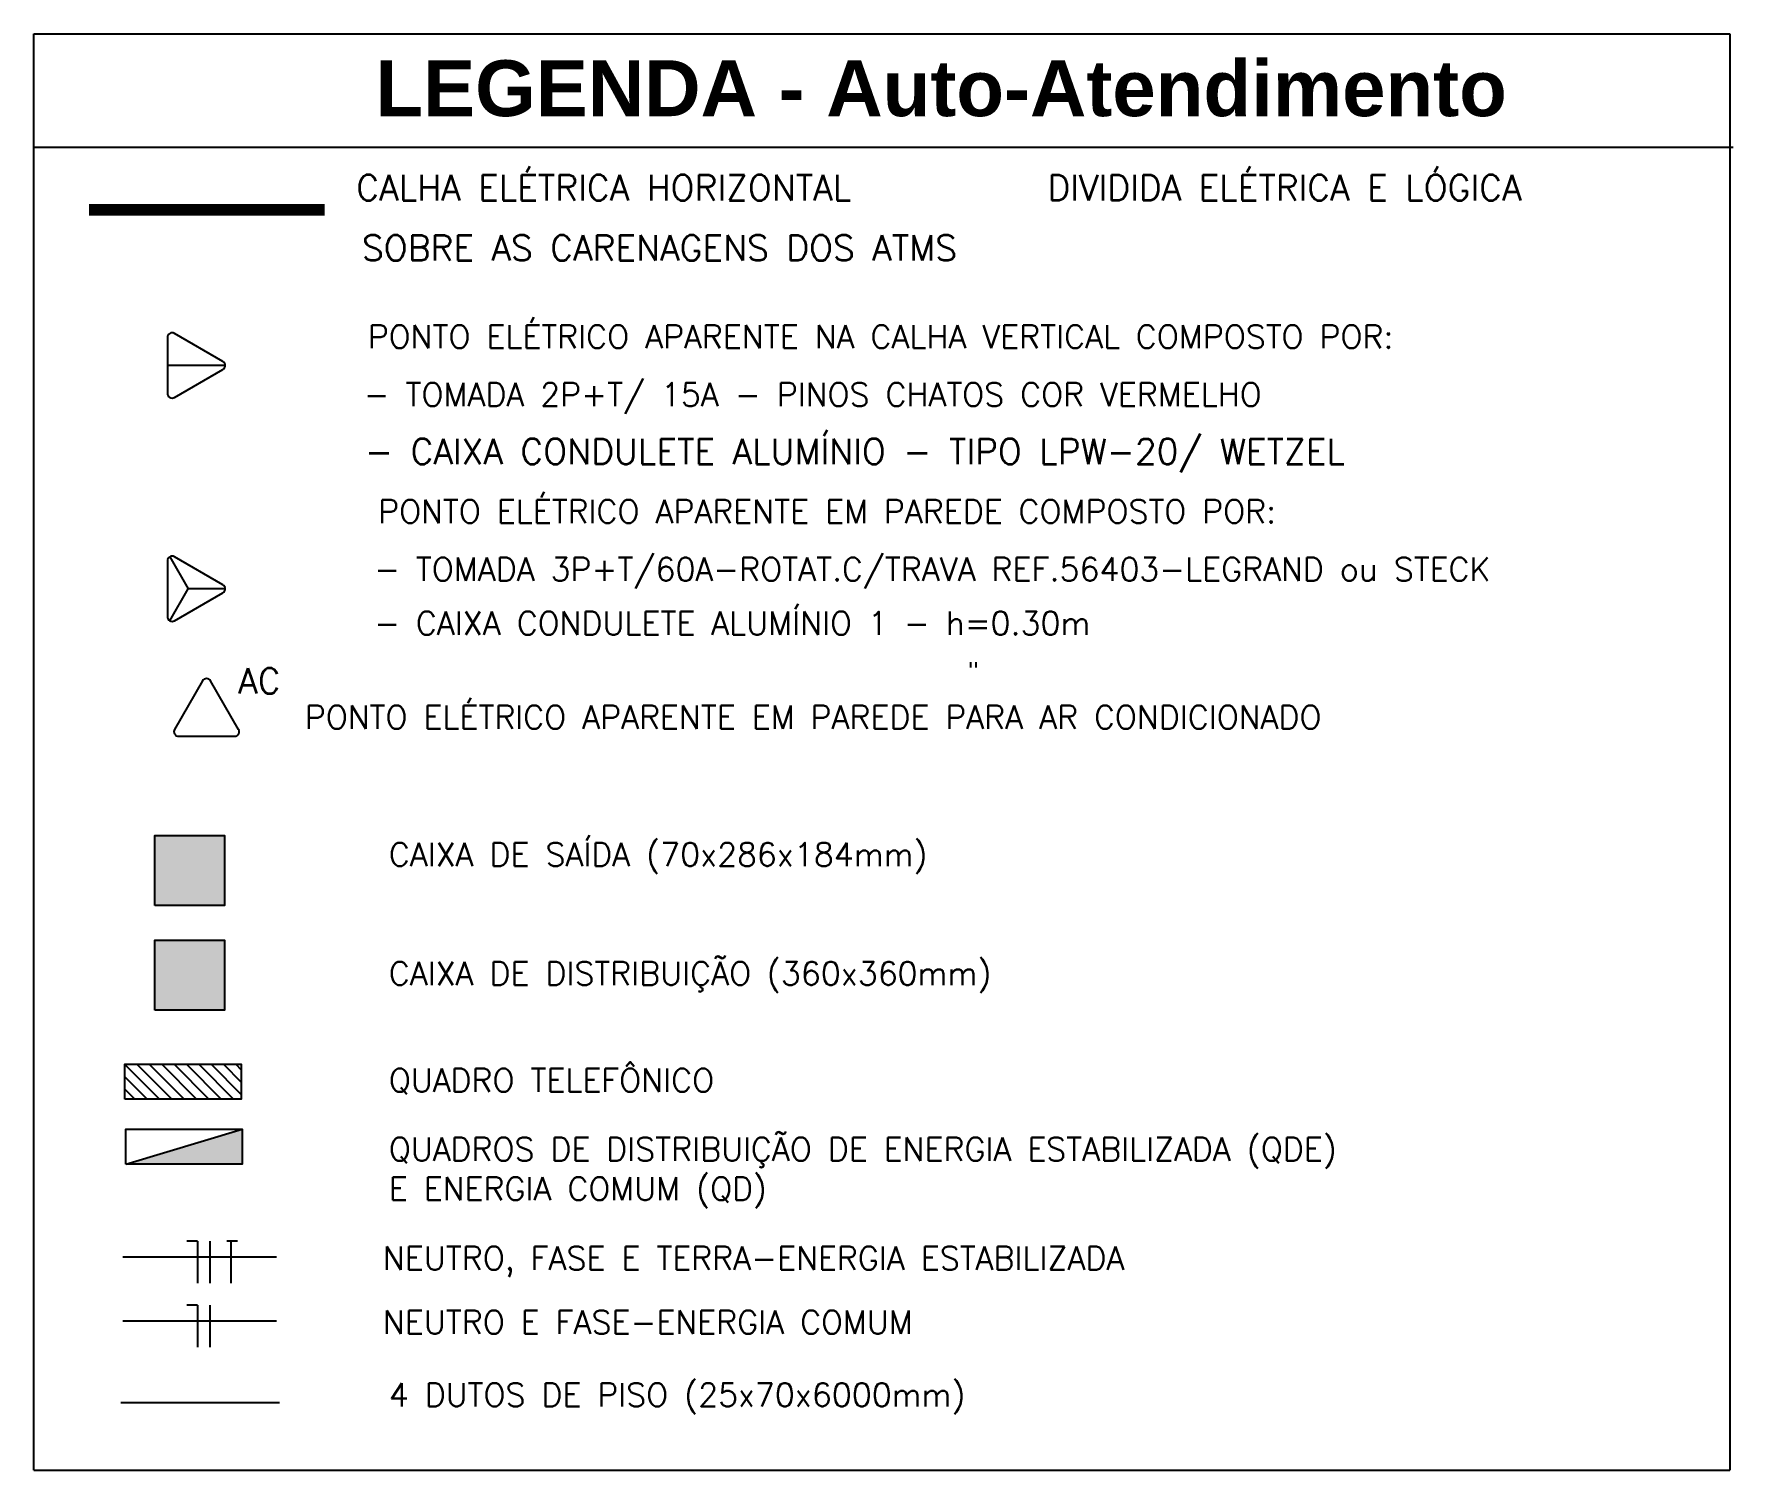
# Model space of a CAD drawing. Extents: x 16 to 124, y 36 to 90.
# Drawn here: x 54.29 to 61.59, y 82.67 to 88.83 of the extents above; entities that cross this region are included whole.
import ezdxf

# ---------------------------------------------------------------- set-up
doc = ezdxf.new("R2010")
doc.units = 0
doc.header["$LTSCALE"] = 0.02
for name, color, linetype in [('20TEXTO_02', 1, 'CONTINUOUS'), ('42-TEXTO', 1, 'CONTINUOUS'), ('ARQUITETURA20', 1, 'CONTINUOUS'), ('CAIXAS', 7, 'CONTINUOUS'), ('CALHA', 160, 'CONTINUOUS'), ('CANALETAS', 4, 'CONTINUOUS'), ('FIO-FASE', 1, 'CONTINUOUS'), ('TEXTO02', 3, 'CONTINUOUS'), ('TEXTO30', 5, 'CONTINUOUS'), ('TOMADAS30', 5, 'CONTINUOUS')]:
    doc.layers.add(name, color=color, linetype=linetype)
doc.styles.add('ROMANS', font='simplex.shx')
doc.styles.add('SANSSERIFBOLD', font='sasb____.pfb', dxfattribs={"height": 0.5})

msp = doc.modelspace()

# ---------------------------------------------------------------- hatches: boundary and pattern name
at = {"layer": 'CAIXAS'}
for color, points in [(4, [(55.11209, 85.09335), (55.11209, 85.39335), (54.81209, 85.39335), (54.81209, 85.09335)]), (5, [(55.11209, 84.64353), (55.11209, 84.94353), (54.81209, 84.94353), (54.81209, 84.64353)]), (256, [(54.68752, 83.98182), (55.18752, 83.98182), (55.18752, 84.13182)])]:
    msp.add_hatch(color=color, dxfattribs=at).paths.add_polyline_path(points)
h = msp.add_hatch(dxfattribs=at)
h.set_pattern_fill('ANSI31', color=256, scale=0.3, angle=90, style=0)
h.set_pattern_definition([(135, (24.795224, 10.406536), (-0.026516504, -0.026516504), [])])
h.paths.add_polyline_path([(54.68341, 84.33138), (54.68341, 84.26105), (55.18341, 84.26105), (55.18341, 84.33138)])
h.paths.add_polyline_path([(54.68341, 84.41105), (54.68341, 84.33138), (55.18341, 84.33138), (55.18341, 84.41105)])

# ---------------------------------------------------------------- linework, layer by layer
at = {"layer": 'ARQUITETURA20'}
for p, q in [((58.31588, 86.13817), (58.31588, 86.11483)), ((58.33923, 86.13817), (58.33923, 86.11483))]:
    msp.add_line(p, q, dxfattribs=at)
at = {"layer": 'CAIXAS'}
msp.add_line((54.68752, 83.98182), (55.18752, 84.13182), dxfattribs=at)
for points in [[(54.81209, 85.09335), (54.81209, 85.39335), (55.11209, 85.39335), (55.11209, 85.09335)], [(54.81209, 84.64353), (54.81209, 84.94353), (55.11209, 84.94353), (55.11209, 84.64353)], [(54.68341, 84.26105), (54.68341, 84.41105), (55.18341, 84.41105), (55.18341, 84.26105)], [(54.68752, 83.98182), (54.68752, 84.13182), (55.18752, 84.13182), (55.18752, 83.98182)]]:
    msp.add_lwpolyline(points, close=True, dxfattribs=at)
at = {"layer": 'CALHA', "const_width": 0.05}
msp.add_lwpolyline([(54.52915, 88.07971), (55.54119, 88.07971)], dxfattribs=at)
at = {"layer": 'CANALETAS'}
for p, q in [((55.3342, 83.58279), (54.67417, 83.58279)), ((55.3342, 83.30819), (54.67417, 83.30819)), ((54.66571, 82.9585), (55.34749, 82.9585))]:
    msp.add_line(p, q, dxfattribs=at)
at = {"layer": 'FIO-FASE'}
for p, q in [((54.99597, 83.65129), (54.95032, 83.65129)), ((54.99597, 83.65129), (54.99597, 83.47113)), ((55.0503, 83.47113), (55.0503, 83.65129)), ((55.16687, 83.65129), (55.12122, 83.65129)), ((55.14078, 83.47113), (55.14078, 83.65129)), ((54.99597, 83.3767), (54.95032, 83.3767)), ((54.99597, 83.3767), (54.99597, 83.19654)), ((55.0503, 83.19654), (55.0503, 83.3767))]:
    msp.add_line(p, q, dxfattribs=at)
at = {"layer": 'TEXTO30'}
for p, q in [((54.293, 88.8347), (61.57825, 88.8347)), ((54.293, 82.6688), (54.293, 88.8347)), ((61.57825, 88.8347), (61.57825, 82.6688)), ((54.293, 88.34948), (61.59176, 88.34948)), ((54.293, 82.6688), (61.57825, 82.6688))]:
    msp.add_line(p, q, dxfattribs=at)
at = {"layer": 'TOMADAS30'}
for p, q in [((54.86611, 87.53189), (54.86611, 87.2915)), ((55.10429, 87.42902), (54.89611, 87.54921)), ((55.11429, 87.4117), (54.86611, 87.4117)), ((54.89611, 87.27418), (55.10429, 87.39437)), ((54.86611, 86.57298), (54.86611, 86.3326)), ((54.87611, 86.59031), (54.9555, 86.45279)), ((55.10429, 86.47012), (54.89611, 86.59031)), ((54.87611, 86.31528), (54.9555, 86.45279)), ((54.89611, 86.31528), (55.10429, 86.43547)), ((55.11429, 86.45279), (54.9555, 86.45279)), ((55.01725, 86.05725), (54.89706, 85.84907)), ((55.17209, 85.84907), (55.0519, 86.05725)), ((54.91439, 85.81907), (55.15477, 85.81907))]:
    msp.add_line(p, q, dxfattribs=at)
for centre, start, end in [((54.88611, 87.53189), 60, 180), ((55.09429, 87.4117), 300, 60), ((54.88611, 87.2915), 180, 300), ((54.88611, 86.57298), 60, 180), ((55.09429, 86.45279), 300, 60), ((54.88611, 86.3326), 180, 300), ((55.03458, 86.04724), 30, 150), ((54.91439, 85.83907), 150, 270), ((55.15477, 85.83907), 270, 30)]:
    msp.add_arc(centre, 0.02, start, end, dxfattribs=at)

# ---------------------------------------------------------------- texts
at = {"layer": '20TEXTO_02', "style": 'ROMANS'}
for s, p in [('CALHA ELÉTRICA HORIZONTAL', (55.67736, 88.12029)), ('DIVIDIDA ELÉTRICA E LÓGICA ', (58.64617, 88.12029)), ('SOBRE AS CARENAGENS DOS ATMS', (55.702, 87.86182)), ('- CAIXA CONDULETE ALUMÍNIO - TIPO LPW-20/ WETZEL', (55.71431, 86.98795))]:
    msp.add_text(s, height=0.1090313, dxfattribs=at).set_placement(p)
at = {"layer": '42-TEXTO', "style": 'ROMANS'}
msp.add_text('AC', height=0.109031, dxfattribs=at).set_placement((55.17018, 86.0025))
at = {"layer": 'ARQUITETURA20', "style": 'ROMANS'}
for s, p in [('PONTO ELÉTRICO APARENTE NA CALHA VERTICAL COMPOSTO POR:', (55.72674, 87.48508)), ('- TOMADA 2P+T/ 15A - PINOS CHATOS COR VERMELHO', (55.70935, 87.23692)), ('PONTO ELÉTRICO APARENTE EM PAREDE COMPOSTO POR:', (55.77134, 86.73479)), ('- TOMADA 3P+T/60A-ROTAT.C/TRAVA REF.56403-LEGRAND ou STECK', (55.75394, 86.48663)), ('- CAIXA CONDULETE ALUMÍNIO 1 - h=0.30m', (55.75394, 86.2548)), ('PONTO ELÉTRICO APARENTE EM PAREDE PARA AR CONDICIONADO', (55.45641, 85.85128)), ('CAIXA DE SAÍDA (70x286x184mm)', (55.8173, 85.26182)), ('CAIXA DE DISTRIBUIÇÃO (360x360mm)', (55.8173, 84.75118)), ('QUADRO TELEFÔNICO', (55.8173, 84.29234)), ('QUADROS DE DISTRIBUIÇÃO DE ENERGIA ESTABILIZADA (QDE)', (55.8173, 83.99631)), ('E ENERGIA COMUM (QD)', (55.8173, 83.82671)), ('NEUTRO, FASE E TERRA-ENERGIA ESTABILIZADA', (55.79235, 83.52826)), ('NEUTRO E FASE-ENERGIA COMUM', (55.79235, 83.25367)), ('4 DUTOS DE PISO (25x70x6000mm)', (55.8173, 82.9418))]:
    msp.add_text(s, height=0.10001, dxfattribs=at).set_placement(p)
at = {"layer": 'TEXTO02', "style": 'SANSSERIFBOLD'}
msp.add_text('LEGENDA - Auto-Atendimento', height=0.24, dxfattribs=at).set_placement((55.75971, 88.48184))

doc.saveas('drawing.dxf')
